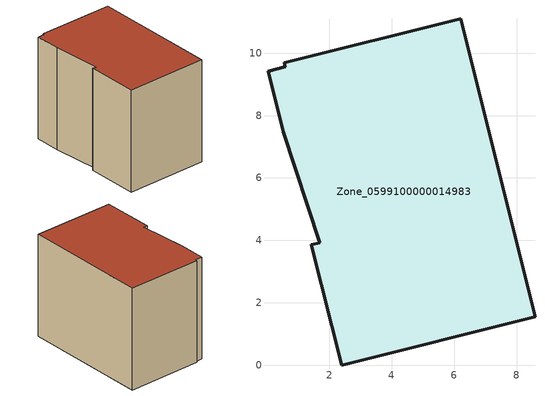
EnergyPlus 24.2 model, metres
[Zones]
Zone_0599100000014983
 floor ground (C_G): 1.43,3.86 1.7,3.93 0.52,7.49 0.03,9.42 0.58,9.56 0.55,9.69 6.21,11.1 8.59,1.55 2.39,0 z0
 wall outside (C_F): 2.39,0 8.59,1.55 6.21,11.1 0.55,9.69 0.58,9.56 0.03,9.42 0.52,7.49 1.7,3.93 1.43,3.86 2.39,0 z0:7.99
 roof outside (C_R): 1.7,3.93 1.43,3.86 2.39,0 8.59,1.55 6.21,11.1 0.55,9.69 0.58,9.56 0.03,9.42 0.52,7.49 z7.99
[BUILDING]
Pand.0599100000014983: North Axis=0; Terrain=City; Loads Convergence Tolerance Value=0.04; Temperature Convergence Tolerance Value=0.4; Solar Distribution=FullExterior; Maximum Number of Warmup Days=25; Minimum Number of Warmup Days=1
[Site:Location]
Rotterdam.The.Hague.AP_ZH_NLD Design_Conditions: Latitude=51.96; Longitude=4.45; Time Zone=1; Elevation=-4.5
[SITE:GROUNDTEMPERATURE:BUILDINGSURFACE]
18, 18, 18, 18, 18, 18, 18, 18, 18, 18, 18, 18
[MATERIAL] Thermal Absorptance=0.9; Solar Absorptance=0.7; Visible Absorptance=0.7
Name | Roughness | Thickness | Conductivity | Density | Specific Heat
G.TC.1965-1974 | MediumSmooth | 0.15 | 0.882353 | 540 | 1210
F.TC.1965-1974 | Rough | 0.3 | 0.697674 | 1920 | 840
R.TC.1965-1974 | MediumRough | 0.2 | 0.232558 | 1500 | 1000
[CONSTRUCTION]
C_G: G.TC.1965-1974
C_F: F.TC.1965-1974
C_R: R.TC.1965-1974
[ZONE]
Zone_0599100000014983: Type=1; Multiplier=1; Ceiling Height=Autocalculate; Volume=Autocalculate; Floor Area=autocalculate; Part of Total Floor Area=Yes
[ZONEINFILTRATION:DESIGNFLOWRATE]
Infil_Zone_0599100000014983: Zone or ZoneList or Space or SpaceList=Zone_0599100000014983; Schedule=AlwaysOn; Design Flow Rate Calculation Method=Flow/Area; Flow Rate per Floor Area=0.003; Constant Term Coefficient=1; Temperature Term Coefficient=0; Velocity Term Coefficient=0; Velocity Squared Term Coefficient=0
[HVACTEMPLATE:ZONE:IDEALLOADSAIRSYSTEM]
Zone_0599100000014983: Maximum Heating Supply Air Temperature=50; Minimum Cooling Supply Air Temperature=13; Maximum Heating Supply Air Humidity Ratio=0.0156; Minimum Cooling Supply Air Humidity Ratio=0.0077; Heating Limit=NoLimit; Cooling Limit=NoLimit; Dehumidification Control Type=ConstantSensibleHeatRatio; Cooling Sensible Heat Ratio=0.7; Dehumidification Setpoint=60; Humidification Control Type=None; Humidification Setpoint=30; Outdoor Air Method=None; Outdoor Air Flow Rate per Person=0.00944; Outdoor Air Flow Rate per Zone Floor Area=0; Outdoor Air Flow Rate per Zone=0; Demand Controlled Ventilation Type=None; Outdoor Air Economizer Type=NoEconomizer; Heat Recovery Type=None; Sensible Heat Recovery Effectiveness=0.7; Latent Heat Recovery Effectiveness=0.65
[ZONECONTROL:THERMOSTAT]
ThermostatControl_Zone_0599100000014983: Zone or ZoneList=Zone_0599100000014983; Control Type Schedule=DualSetpointControlType; Control 1=Thermostat_Zone_0599100000014983; Temperature Difference Between Cutout And Setpoint=0
[THERMOSTATSETPOINT:DUALSETPOINT]
Thermostat_Zone_0599100000014983: Heating Setpoint Temperature Schedule=HeatingSetpoint_Zone_0599100000014983; Cooling Setpoint Temperature Schedule=CoolingSetpoint_Zone_0599100000014983
[SCHEDULE:COMPACT]
HeatingSetpoint_Zone_0599100000014983: Through: 12/31, For: AllDays, Until: 24:00, 21
CoolingSetpoint_Zone_0599100000014983: Through: 12/31, For: AllDays, Until: 24:00, 24
DualSetpointControlType: Through: 12/31, For: AllDays, Until: 24:00, 4
AlwaysOn: Through: 12/31, For: AllDays, Until: 24:00, 1
